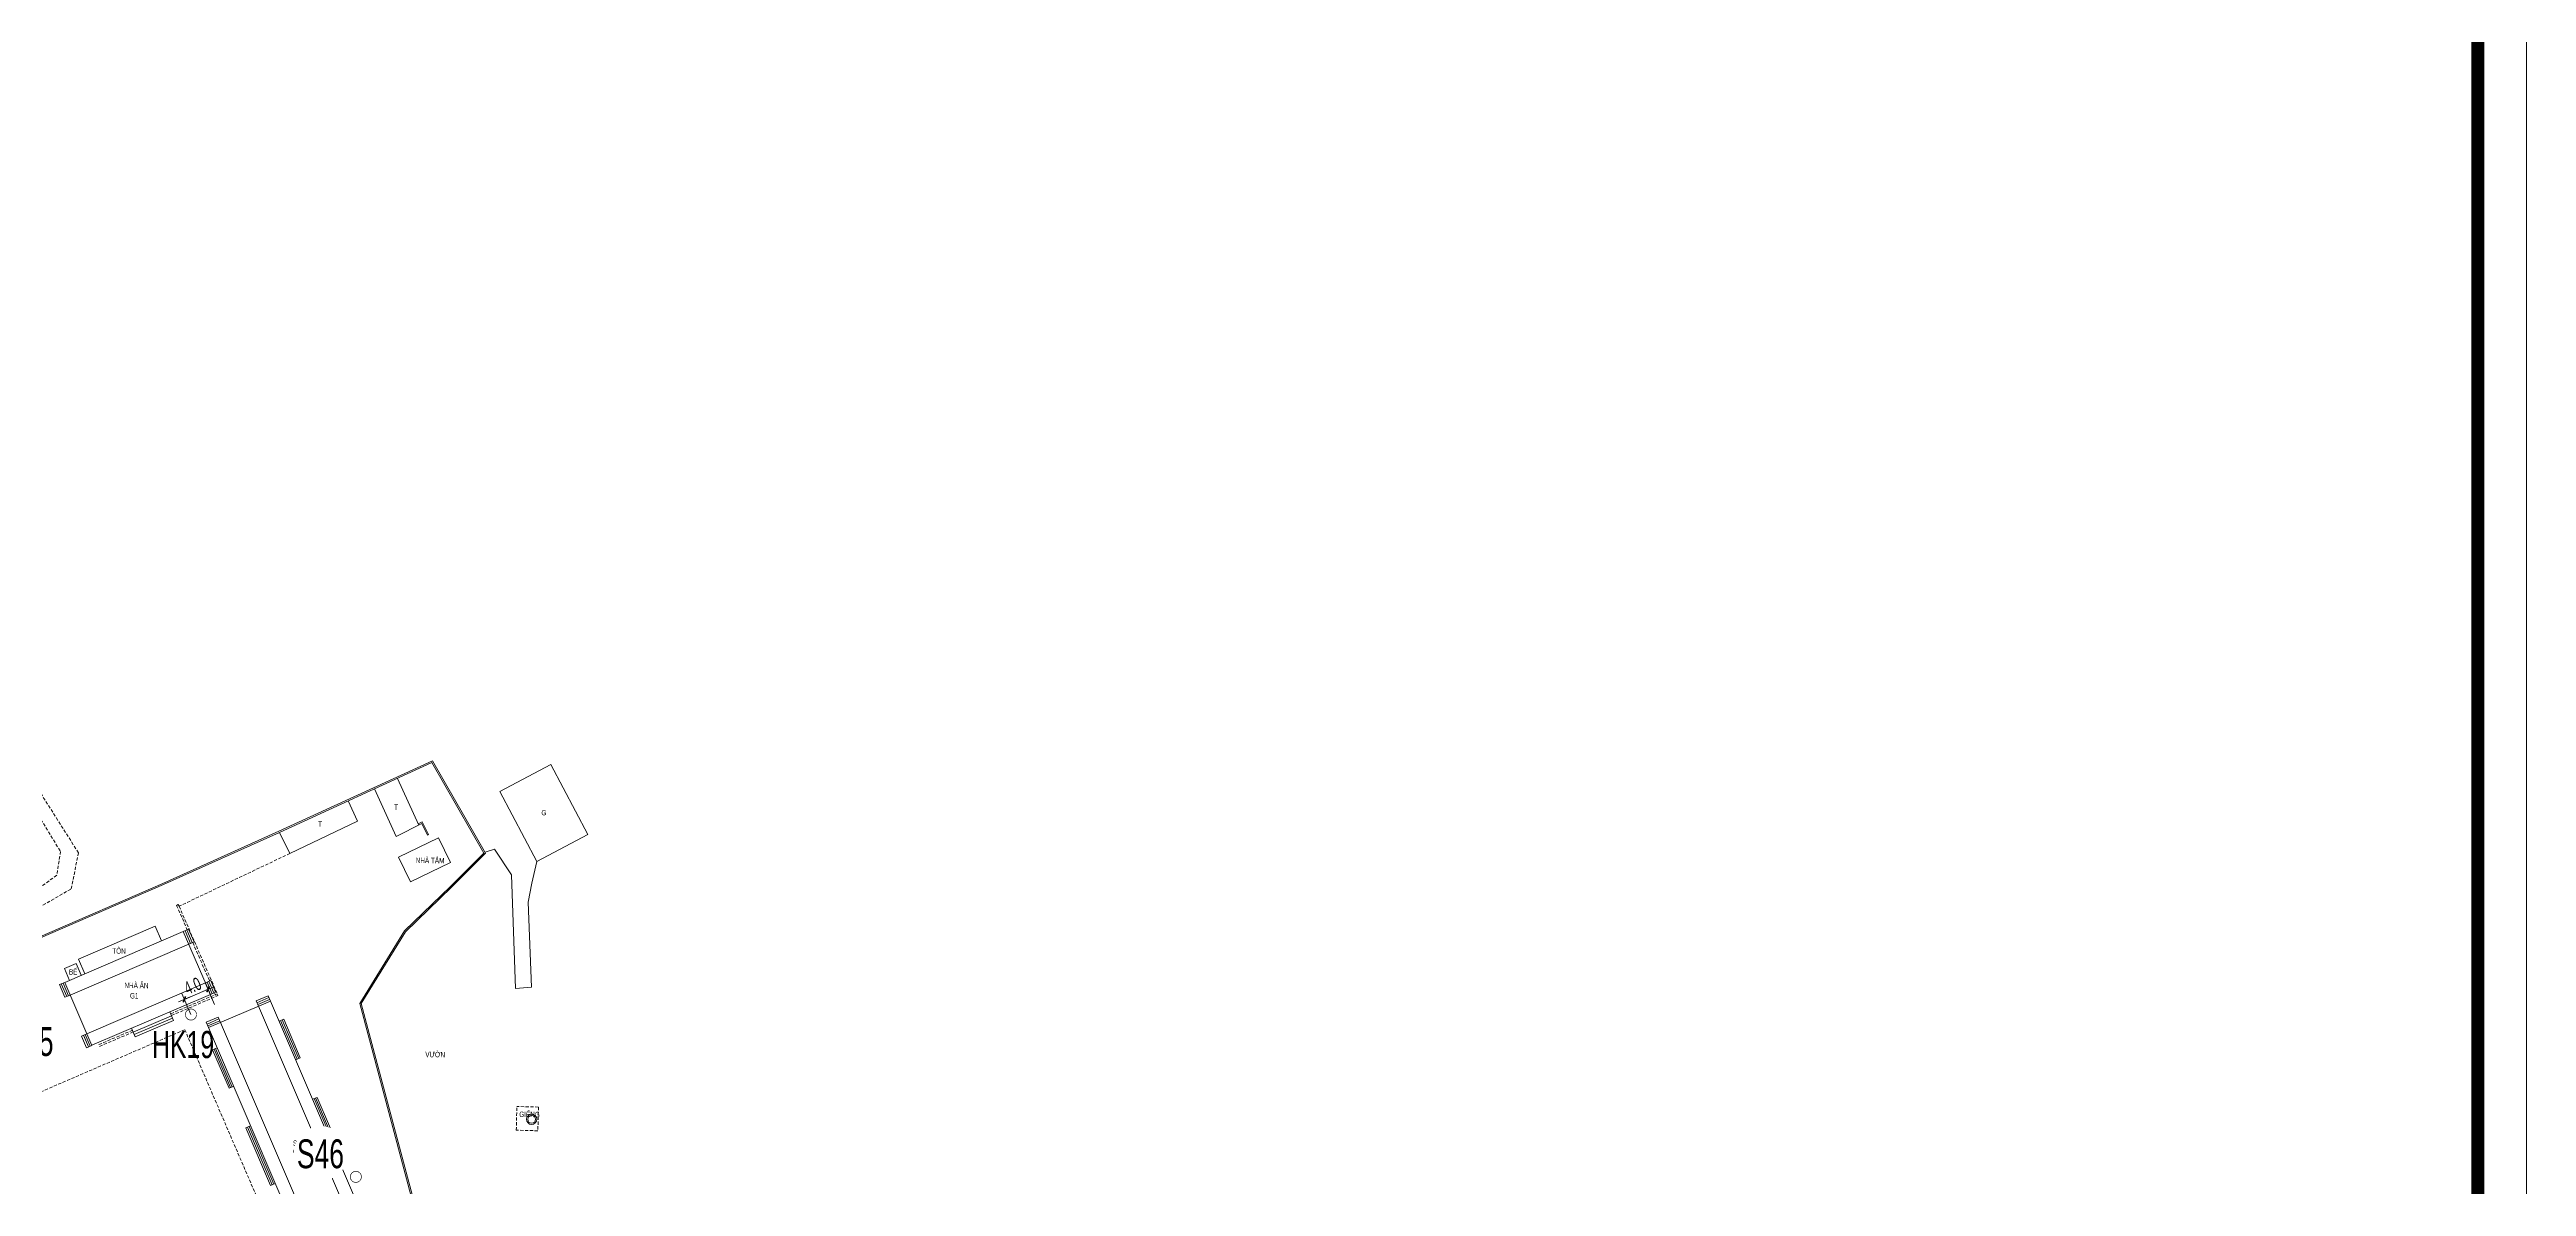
# Model space of a CAD drawing. Header units: inches. Extents: x 496359 to 501064, y 2374078 to 2377203.
# Drawn here: x 499073.7 to 499460, y 2376648.5 to 2376825.9 of the extents above; entities that cross this region are included whole.
import ezdxf
from ezdxf.enums import TextEntityAlignment as Align

# ---------------------------------------------------------------- set-up
doc = ezdxf.new("R2010")
doc.units = ezdxf.units.IN
doc.header["$MEASUREMENT"] = 0
doc.linetypes.add('DASHED', pattern=[0.75, 0.5, -0.25])
doc.layers.add('chu', color=6, linetype='Continuous')
doc.layers.add('MANH', color=147, linetype='Continuous')
for name, color, linetype, lineweight in [('EG Text2', 7, 'Continuous', 18), ('ISO', 252, 'Continuous', 20), ('khung ten QH', 7, 'Continuous', 20), ('Khungbo', 32, 'Continuous', 25), ('LC Dim', 8, 'Continuous', 18), ('LC Net dam 1', 30, 'Continuous', 30), ('LC Net manh', 239, 'Continuous', 5)]:
    doc.layers.add(name, color=color, linetype=linetype, lineweight=lineweight)
doc.styles.add('dien giai', font='', dxfattribs={"width": 0.8})
doc.styles.add('EG Hai', font='')
doc.styles.add('style1', font='')
doc.styles.get('dien giai').set_extended_font_data('.VnArial NarrowH')
doc.styles.get('EG Hai').set_extended_font_data('.VnArial NarrowH')
doc.styles.get('style1').set_extended_font_data('.VnAvantH')
doc.dimstyles.new('DIM300', dxfattribs={"dimscale": 0.5, "dimtxt": 2, "dimasz": 0.007, "dimexe": 1, "dimexo": 0, "dimgap": 0.4, "dimtad": 1, "dimtoh": 1, "dimdec": 1, "dimzin": 1, "dimdsep": 46, "dimtxsty": 'dien giai', "dimblk": 'rowdim', "dimcen": 2.5, "dimclrd": 256, "dimclre": 256, "dimclrt": 2, "dimazin": 0, "dimtfac": 1, "dimtdec": 1, "dimtix": 1, "dimtmove": 2, "dimatfit": 0, "dimldrblk": 'dot leader', "dimfxl": 2, "dimtolj": 1, "dimtzin": 0, "dimlwd": -1, "dimlwe": -1, "dimarcsym": 1})

# ---------------------------------------------------------------- blocks, each defined once
blk = doc.blocks.new('Nền HT mới')
at = {"layer": 'MANH', "color": 4, "lineweight": 0, "elevation": -28.38}
for points in [[(757.38, 324), (747.08, 358.43), (737.02, 396.25), (743.94, 407.46), (751.11, 414.41), (756.41, 419.73), (748.14, 434.14), (724.17, 423.16), (706.08, 415.01), (686.91, 406.68), (679.5, 403.63), (654.86, 392.76), (639.66, 369.15), (637.68, 365.88)], [(757.19, 323.94), (746.89, 358.37), (736.81, 396.28), (743.79, 407.59), (750.97, 414.55), (756.16, 419.76), (748.05, 433.88), (724.26, 422.98), (706.16, 414.83), (686.99, 406.5), (679.58, 403.44), (654.99, 392.6), (639.82, 369.04), (637.87, 365.81)]]:
    blk.add_lwpolyline(points, dxfattribs=at)
at = {"layer": 'MANH', "lineweight": 0, "elevation": -28.38}
for points in [[(758.63, 429.37), (766.58, 433.59)], [(772.38, 422.67), (766.58, 433.59)], [(764.43, 418.45), (758.63, 429.37)], [(764.43, 418.45), (772.38, 422.67)], [(761.07, 398.6), (760.48, 416.35), (757.82, 420.36), (756.33, 419.87)], [(761.07, 398.6), (763.56, 398.81), (763.06, 412.11), (763.61, 415.03), (764.43, 418.45)]]:
    blk.add_lwpolyline(points, dxfattribs=at)
at = {"layer": 'MANH', "color": 3, "linetype": 'DASHED', "lineweight": 0, "elevation": -28.38}
for points in [[(683.94, 430.13), (690.12, 420), (689.54, 416.29), (683.13, 411.63), (664.14, 403.23), (651.03, 396.41), (636.12, 375.34), (637.11, 373.29)], [(637.47, 372.55), (638.11, 371.25), (652.27, 395.01), (664.93, 401.34), (684.13, 409.74), (691.79, 414.17), (692.92, 419.79), (685.68, 431.22)], [(709.5, 392.19), (687.22, 382.56)], [(709.5, 392.19), (725.75, 354.43), (709.2, 347.84)]]:
    blk.add_lwpolyline(points, dxfattribs=at)
at = {"layer": 'MANH', "color": 2, "lineweight": 0, "elevation": -28.38}
for points in [[(742.46, 422.36), (739.07, 429.77)], [(746, 424.13), (742.66, 431.41)], [(736.44, 424.74), (734.99, 427.9)], [(736.44, 424.74), (725.9, 419.7), (724.26, 422.98)], [(742.46, 422.36), (746.45, 424.35)], [(749.05, 422.13), (742.83, 419.12)], [(745.91, 424.31), (746.53, 424.62), (747.52, 422.65)], [(747.34, 422.56), (746.45, 424.35)], [(747.34, 422.56), (747.52, 422.65)], [(750.92, 418.26), (749.05, 422.13)], [(744.71, 415.25), (742.83, 419.12)], [(750.92, 418.26), (744.71, 415.25)], [(708.62, 411.45), (708.49, 411.72)], [(690.79, 399.57), (709.26, 407.51)], [(692.91, 403.21), (704.86, 408.34)], [(704.86, 408.34), (705.85, 406.05)], [(710.09, 407.87), (709.26, 407.51)], [(713.49, 397.68), (709.26, 407.51)], [(710.38, 405.66), (709.54, 407.63)], [(710.66, 405.78), (709.81, 407.75)], [(710.94, 405.9), (710.09, 407.87)], [(710.11, 405.54), (710.94, 405.9)], [(690.73, 401.73), (692.57, 402.52)], [(691.63, 397.6), (710.11, 405.54)], [(693.36, 400.68), (692.57, 402.52)], [(692.91, 403.21), (693.9, 400.91)], [(689.96, 399.22), (690.79, 399.57)], [(690.81, 397.25), (689.96, 399.22)], [(691.08, 397.37), (690.24, 399.34)], [(691.36, 397.49), (690.51, 399.46)], [(691.52, 399.89), (690.73, 401.73)], [(695.01, 389.74), (690.79, 399.57)], [(694.24, 391.55), (712.71, 399.49)], [(712.71, 399.49), (713.54, 399.84)], [(713.76, 397.8), (712.99, 399.6)], [(714.04, 397.92), (713.26, 399.72)], [(713.49, 397.68), (714.31, 398.03)], [(714.31, 398.03), (713.54, 399.84)], [(691.63, 397.6), (690.81, 397.25)], [(695.01, 389.75), (713.49, 397.68)], [(701.46, 391.8), (707.44, 394.37)], [(707.76, 393.64), (707.18, 394.98)], [(712.85, 393.34), (714.71, 394.14)], [(713.2, 392.51), (722.86, 396.65)], [(715.07, 393.31), (714.71, 394.14)], [(720.64, 396.68), (722.51, 397.48)], [(721, 395.85), (720.64, 396.68)], [(720.76, 396.4), (722.62, 397.2)], [(720.88, 396.13), (722.74, 396.92)], [(721, 395.85), (738.01, 356.14)], [(722.86, 396.65), (722.51, 397.48)], [(722.86, 396.65), (739.87, 356.94)], [(694.24, 391.55), (693.41, 391.19)], [(694.19, 389.38), (693.41, 391.19)], [(694.46, 389.5), (693.68, 391.31)], [(694.74, 389.62), (693.96, 391.43)], [(701.78, 391.07), (701.2, 392.41)], [(701.62, 391.44), (707.6, 394)], [(701.78, 391.07), (707.76, 393.64)], [(713.2, 392.51), (712.85, 393.34)], [(712.97, 393.06), (714.83, 393.86)], [(713.08, 392.79), (714.95, 393.58)], [(713.2, 392.51), (730.21, 352.8)], [(715.07, 393.31), (732.08, 353.6)], [(724.93, 393.82), (724.21, 393.51)], [(724.45, 393.61), (727.03, 387.59)], [(724.69, 393.71), (727.27, 387.69)], [(724.93, 393.82), (727.51, 387.79)], [(695.01, 389.74), (694.19, 389.38)], [(713.82, 389.06), (714.55, 389.37)], [(713.82, 389.06), (716.4, 383.04)], [(714.06, 389.16), (716.64, 383.14)], [(714.3, 389.26), (716.88, 383.24)], [(727.51, 387.79), (726.79, 387.48)], [(716.4, 383.04), (717.13, 383.35)], [(730.15, 381.63), (729.43, 381.32)], [(729.67, 381.43), (733.52, 372.44)], [(729.91, 381.53), (733.76, 372.54)], [(730.15, 381.63), (734, 372.64)], [(719.04, 376.88), (719.77, 377.19)], [(719.04, 376.88), (722.89, 367.89)], [(719.28, 376.98), (723.13, 367.99)], [(719.52, 377.08), (723.37, 368.09)], [(734, 372.64), (733.28, 372.33)], [(722.89, 367.89), (723.62, 368.2)]]:
    blk.add_lwpolyline(points, dxfattribs=at)
at = {"layer": 'MANH', "color": 2, "linetype": 'DASHED', "lineweight": 0, "elevation": -28.38}
blk.add_lwpolyline([(725.9, 419.7), (708.62, 411.45)], dxfattribs=at)
at = {"layer": 'MANH', "color": 5, "linetype": 'DASHED', "lineweight": 0, "elevation": -28.38}
for points in [[(708.49, 411.72), (708.23, 411.59), (709.89, 407.78)], [(708.62, 411.45), (714.68, 397.51)], [(710.74, 405.81), (713.37, 399.77)], [(714.15, 397.96), (714.4, 397.39)], [(707.31, 394.67), (714.56, 397.79)], [(707.43, 394.4), (714.68, 397.51)], [(696.08, 389.85), (701.33, 392.1)], [(696.2, 389.57), (701.45, 391.83)]]:
    blk.add_lwpolyline(points, dxfattribs=at)
at = {"layer": 'MANH', "linetype": 'DASHED', "lineweight": 0, "elevation": -28.38}
for points in [[(761.21, 376.5), (761.3, 380.2)], [(764.66, 380.11), (761.3, 380.2)], [(764.66, 380.11), (764.57, 376.41)], [(764.57, 376.41), (761.21, 376.5)]]:
    blk.add_lwpolyline(points, dxfattribs=at)
at = {"layer": 'MANH', "lineweight": 0}
for radius in [0.799, 0.599]:
    blk.add_circle((763.6, 378.2, -3), radius, dxfattribs=at)
at = {"layer": 'chu', "color": 6, "lineweight": 0, "style": 'style1', "width": 0.7}
for s, p in [('t', (742.14, 426.5, -28.38)), ('G', (765.12, 425.64, -2.84)), ('t', (730.29, 423.86, -28.38)), ('nhµ t¾m', (745.52, 418.2, -28.38)), ('bÓ', (691.43, 400.79, -28.38)), ('t«n', (698.19, 404.06, -28.38)), ('nhµ ¨n', (700.08, 398.69, -28.38)), ('g1', (700.95, 397.06, -28.38)), ('V¦êN', (747.01, 387.9, -28.38)), ('GIÕNG', (761.66, 378.56, -28.38)), ('s22', (726.37, 374.05, -28.38)), ('g1', (726.37, 372.75, -28.38))]:
    blk.add_text(s, height=0.85, rotation=359.2672, dxfattribs=at).set_placement(p)
blk = doc.blocks.new('rowdim')
blk.add_line((-200, 0), (200, 0))
at = {"const_width": 50}
blk.add_lwpolyline([(-71, -71), (71, 71)], dxfattribs=at)
blk = doc.blocks.new('*D293')
at = {"layer": 'Defpoints', "color": 0, "transparency": 16777216}
for p in [(499098.43, 2376679.27), (499095.76, 2376675.32), (499099.45, 2376676.9)]:
    blk.add_point(p, dxfattribs=at)
at = {"layer": 'LC Dim', "transparency": 16777216}
for p, q in [((499095.76, 2376675.32), (499094.35, 2376678.61)), ((499094.75, 2376677.69), (499098.43, 2376679.27)), ((499099.45, 2376676.9), (499098.04, 2376680.19))]:
    blk.add_line(p, q, dxfattribs=at)
at = {"layer": 'LC Dim', "transparency": 16777216, "xscale": 0.005, "yscale": 0.005, "zscale": 0.005}
for p, rotation in [((499094.74, 2376677.69), 203.252849621337), ((499098.43, 2376679.27), 23.25284962133707)]:
    blk.add_blockref('rowdim', p, dxfattribs=dict(at, rotation=rotation))
at = {"layer": 'LC Dim', "color": 2, "transparency": 16777216, "insert": (499096.03, 2376679.79), "char_height": 2, "attachment_point": 5, "rotation": 23.2528, "style": 'dien giai'}
blk.add_mtext('\\A1;4.0', dxfattribs=at)
blk = doc.blocks.new('dot leader')
at = {"const_width": 50}
blk.add_lwpolyline([(-25, 0, 1), (25, 0, 1)], format="xyb", close=True, dxfattribs=at)

msp = doc.modelspace()

# ---------------------------------------------------------------- linework, layer by layer
at = {"layer": 'khung ten QH'}
msp.add_lwpolyline([(498017.11, 2377095.58), (498017.11, 2376074.98), (499460.03, 2376074.98), (499460.03, 2377095.58)], close=True, dxfattribs=at)
at = {"layer": 'Khungbo', "color": 0, "lineweight": 50, "const_width": 2.07}
msp.add_lwpolyline([(498024.7, 2377088), (498024.7, 2376082.57), (499452.45, 2376082.57), (499452.45, 2377088)], close=True, dxfattribs=at)
at = {"layer": 'LC Net dam 1', "const_width": 0.1}
for points in [[(499094.9, 2376675.32, 1), (499096.63, 2376675.32, 1)], [(499120.62, 2376649.99, 1), (499122.35, 2376649.99, 1)]]:
    msp.add_lwpolyline(points, format="xyb", close=True, dxfattribs=at)

# ---------------------------------------------------------------- block references
at = {"layer": 'LC Net manh'}
msp.add_blockref('Nền HT mới', (498385.3, 2376280.77, 2.92), dxfattribs=at)

# ---------------------------------------------------------------- texts
at = {"layer": 'EG Text2', "style": 'EG Hai', "width": 0.8}
msp.add_text('hk19', height=4.224, rotation=0, dxfattribs=at).set_placement((499094.54, 2376670.64, -25.59), align=Align.MIDDLE_CENTER)

# ---------------------------------------------------------------- dimensions: what is measured, and where the dimension line sits
at = {"layer": 'LC Dim'}
dim = msp.add_aligned_dim(p1=(499095.76, 2376675.32, -25.45), p2=(499099.45, 2376676.9, -25.45), distance=2.58, dimstyle='DIM300', override={"dimscale": 1, "dimasz": 0.005, "dimpost": ''}, dxfattribs=at)
dim.commit()
dim.dimension.update_dxf_attribs({"geometry": '*D293', "text_midpoint": (499096.03, 2376679.79, -25.45)})

# ---------------------------------------------------------------- next in the draw order: wipeouts: each hides what was drawn before it
at = {"ltscale": 500}
for points, z in [([(499067.74, 2376668.17), (499067.28, 2376668.72), (499067.03, 2376669.12), (499066.79, 2376669.61), (499066.62, 2376670.14), (499066.53, 2376670.63), (499066.5, 2376671.07), (499066.52, 2376671.6), (499066.58, 2376672.01), (499066.74, 2376672.58), (499066.86, 2376672.89), (499067.09, 2376673.33), (499067.35, 2376673.72), (499067.73, 2376674.16), (499068.14, 2376674.52), (499068.61, 2376674.84), (499069.06, 2376675.07), (499069.5, 2376675.23), (499069.89, 2376675.33), (499070.4, 2376675.4), (499070.83, 2376675.41), (499071.24, 2376675.38), (499071.78, 2376675.28), (499072.2, 2376675.15), (499072.58, 2376674.99), (499073.17, 2376674.64), (499073.43, 2376674.45), (499073.72, 2376674.18), (499073.98, 2376673.9), (499074.24, 2376673.55), (499074.49, 2376673.14), (499074.65, 2376672.8), (499074.78, 2376672.45), (499074.89, 2376671.99), (499074.95, 2376671.59), (499074.97, 2376671.01), (499074.91, 2376670.46), (499074.82, 2376670.03), (499074.7, 2376669.68), (499074.5, 2376669.23), (499074.28, 2376668.85), (499074.08, 2376668.57), (499073.74, 2376668.18), (499073.48, 2376667.94), (499073.07, 2376667.63), (499072.79, 2376667.46), (499072.54, 2376667.34), (499072.23, 2376667.21), (499071.89, 2376667.09), (499071.55, 2376667.01), (499071.2, 2376666.96), (499070.85, 2376666.94), (499070.57, 2376666.94), (499070.13, 2376666.98), (499069.77, 2376667.05), (499069.36, 2376667.16), (499068.97, 2376667.32), (499068.49, 2376667.58), (499068.27, 2376667.72), (499067.97, 2376667.96)], -292.38), ([(499113.05, 2376650.65), (499112.58, 2376651.2), (499112.33, 2376651.6), (499112.1, 2376652.09), (499111.93, 2376652.62), (499111.83, 2376653.11), (499111.8, 2376653.55), (499111.82, 2376654.08), (499111.88, 2376654.49), (499112.04, 2376655.06), (499112.17, 2376655.37), (499112.39, 2376655.81), (499112.65, 2376656.2), (499113.03, 2376656.64), (499113.44, 2376657), (499113.91, 2376657.32), (499114.37, 2376657.55), (499114.8, 2376657.71), (499115.2, 2376657.81), (499115.7, 2376657.88), (499116.13, 2376657.89), (499116.55, 2376657.86), (499117.09, 2376657.76), (499117.5, 2376657.63), (499117.88, 2376657.47), (499118.47, 2376657.12), (499118.73, 2376656.93), (499119.03, 2376656.66), (499119.28, 2376656.38), (499119.55, 2376656.03), (499119.79, 2376655.62), (499119.95, 2376655.28), (499120.08, 2376654.93), (499120.2, 2376654.47), (499120.25, 2376654.07), (499120.27, 2376653.49), (499120.22, 2376652.94), (499120.12, 2376652.51), (499120, 2376652.16), (499119.8, 2376651.71), (499119.59, 2376651.33), (499119.38, 2376651.05), (499119.04, 2376650.66), (499118.78, 2376650.42), (499118.37, 2376650.11), (499118.09, 2376649.94), (499117.84, 2376649.82), (499117.54, 2376649.69), (499117.19, 2376649.57), (499116.85, 2376649.49), (499116.51, 2376649.44), (499116.16, 2376649.42), (499115.87, 2376649.42), (499115.44, 2376649.46), (499115.07, 2376649.53), (499114.67, 2376649.64), (499114.27, 2376649.8), (499113.8, 2376650.06), (499113.58, 2376650.2), (499113.27, 2376650.44)], -319.74)]:
    msp.add_wipeout(points, dxfattribs=at).translate(0, 0, z).dxf.layer = 'ISO'

# ---------------------------------------------------------------- next in the draw order: texts
at = {"layer": 'EG Text2', "style": 'EG Hai', "width": 0.8}
for s, p in [('s45', (499070.66, 2376671.11, -292.38)), ('s46', (499115.96, 2376653.59, -319.74))]:
    msp.add_text(s, height=4.5, rotation=0, dxfattribs=at).set_placement(p, align=Align.MIDDLE_CENTER)

doc.saveas('drawing.dxf')
